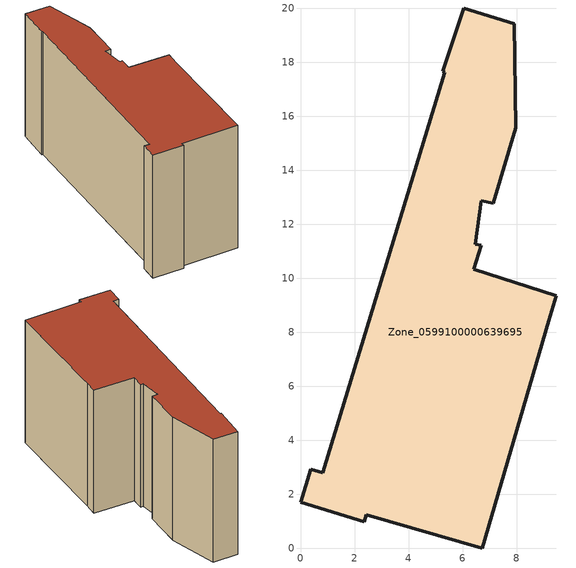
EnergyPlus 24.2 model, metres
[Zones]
Zone_0599100000639695
 floor ground (C_G): 9.47,9.35 9.18,8.42 6.72,0 2.43,1.23 2.35,0.98 0,1.69 0.38,2.92 0.82,2.78 5.33,17.62 5.26,17.66 6.04,20 7.91,19.43 7.96,15.57 7.13,12.76 6.68,12.87 6.47,11.24 6.68,11.21 6.42,10.32 z0
 wall outside (C_F): 6.04,20 5.26,17.66 5.33,17.62 0.82,2.78 0.38,2.92 0,1.69 2.35,0.98 2.43,1.23 6.72,0 9.18,8.42 9.47,9.35 6.42,10.32 6.68,11.21 6.47,11.24 6.68,12.87 7.13,12.76 7.96,15.57 7.91,19.43 6.04,20 z0:10.47
 roof outside (C_R): 5.33,17.62 0.82,2.78 0.38,2.92 0,1.69 2.35,0.98 2.43,1.23 6.72,0 9.18,8.42 9.47,9.35 6.42,10.32 6.68,11.21 6.47,11.24 6.68,12.87 7.13,12.76 7.96,15.57 7.91,19.43 6.04,20 5.26,17.66 z10.47
[BUILDING]
Pand.0599100000639695: North Axis=0; Terrain=City; Loads Convergence Tolerance Value=0.04; Temperature Convergence Tolerance Value=0.4; Solar Distribution=FullExterior; Maximum Number of Warmup Days=25; Minimum Number of Warmup Days=1
[Site:Location]
Rotterdam.The.Hague.AP_ZH_NLD Design_Conditions: Latitude=51.96; Longitude=4.45; Time Zone=1; Elevation=-4.5
[SITE:GROUNDTEMPERATURE:BUILDINGSURFACE]
18, 18, 18, 18, 18, 18, 18, 18, 18, 18, 18, 18
[MATERIAL] Thermal Absorptance=0.9; Solar Absorptance=0.7; Visible Absorptance=0.7
Name | Roughness | Thickness | Conductivity | Density | Specific Heat
G.TI.1946 | MediumSmooth | 0.15 | 1 | 540 | 1210
F.TI.1946 | Rough | 0.3 | 0.857143 | 1920 | 840
R.TI.1946 | MediumRough | 0.2 | 0.1 | 1500 | 1000
[CONSTRUCTION]
C_G: G.TI.1946
C_F: F.TI.1946
C_R: R.TI.1946
[ZONE]
Zone_0599100000639695: Type=1; Multiplier=1; Ceiling Height=Autocalculate; Volume=Autocalculate; Floor Area=autocalculate; Part of Total Floor Area=Yes
[ZONEINFILTRATION:DESIGNFLOWRATE]
Infil_Zone_0599100000639695: Zone or ZoneList or Space or SpaceList=Zone_0599100000639695; Schedule=AlwaysOn; Design Flow Rate Calculation Method=Flow/Area; Flow Rate per Floor Area=0.003; Constant Term Coefficient=1; Temperature Term Coefficient=0; Velocity Term Coefficient=0; Velocity Squared Term Coefficient=0
[HVACTEMPLATE:ZONE:IDEALLOADSAIRSYSTEM]
Zone_0599100000639695: Maximum Heating Supply Air Temperature=50; Minimum Cooling Supply Air Temperature=13; Maximum Heating Supply Air Humidity Ratio=0.0156; Minimum Cooling Supply Air Humidity Ratio=0.0077; Heating Limit=NoLimit; Cooling Limit=NoLimit; Dehumidification Control Type=ConstantSensibleHeatRatio; Cooling Sensible Heat Ratio=0.7; Dehumidification Setpoint=60; Humidification Control Type=None; Humidification Setpoint=30; Outdoor Air Method=None; Outdoor Air Flow Rate per Person=0.00944; Outdoor Air Flow Rate per Zone Floor Area=0; Outdoor Air Flow Rate per Zone=0; Demand Controlled Ventilation Type=None; Outdoor Air Economizer Type=NoEconomizer; Heat Recovery Type=None; Sensible Heat Recovery Effectiveness=0.7; Latent Heat Recovery Effectiveness=0.65
[ZONECONTROL:THERMOSTAT]
ThermostatControl_Zone_0599100000639695: Zone or ZoneList=Zone_0599100000639695; Control Type Schedule=DualSetpointControlType; Control 1=Thermostat_Zone_0599100000639695; Temperature Difference Between Cutout And Setpoint=0
[THERMOSTATSETPOINT:DUALSETPOINT]
Thermostat_Zone_0599100000639695: Heating Setpoint Temperature Schedule=HeatingSetpoint_Zone_0599100000639695; Cooling Setpoint Temperature Schedule=CoolingSetpoint_Zone_0599100000639695
[SCHEDULE:COMPACT]
HeatingSetpoint_Zone_0599100000639695: Through: 12/31, For: AllDays, Until: 24:00, 21
CoolingSetpoint_Zone_0599100000639695: Through: 12/31, For: AllDays, Until: 24:00, 24
DualSetpointControlType: Through: 12/31, For: AllDays, Until: 24:00, 4
AlwaysOn: Through: 12/31, For: AllDays, Until: 24:00, 1
